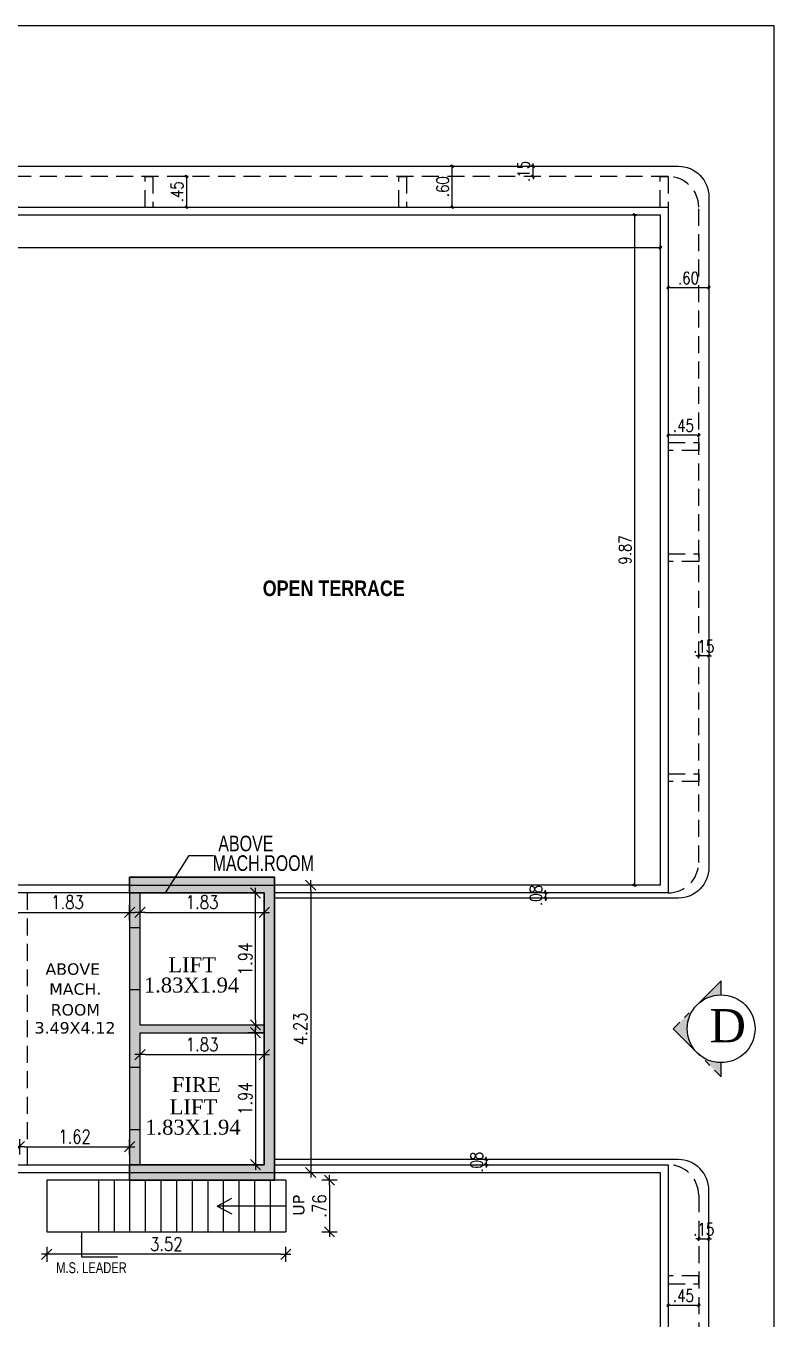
# Model space of a CAD drawing. Header units: inches. Extents: x 14235 to 14499, y 0 to 2549.
# Drawn here: x 14375.64 to 14386.65, y 2362.58 to 2381.62 of the extents above; entities that cross this region are included whole.
import ezdxf
from ezdxf.enums import TextEntityAlignment as Align

# ---------------------------------------------------------------- set-up
doc = ezdxf.new("R2010")
doc.units = ezdxf.units.IN
doc.header["$LTSCALE"] = 0.25
doc.header["$MEASUREMENT"] = 0
doc.header["$PDMODE"] = 35
for name, pattern in [('CENTER2', [1.125, 0.75, -0.125, 0.125, -0.125]), ('DASHEDX2', [1.5, 1, -0.5]), ('HIDDEN', [0.375, 0.25, -0.125])]:
    doc.linetypes.add(name, pattern=pattern)
for name, color, linetype in [('dim-details', 7, 'Continuous'), ('dimension', 7, 'Continuous'), ('edges', 1, 'Continuous'), ('proj-internal', 1, 'DASHEDX2'), ('ROOM TEXT', 7, 'Continuous'), ('SECLINE', 7, 'HIDDEN'), ('steel', 251, 'Continuous'), ('text', 7, 'Continuous'), ('text-large', 7, 'Continuous'), ('wall', 7, 'Continuous'), ('wall hatch', 7, 'Continuous'), ('walls', 7, 'Continuous'), ('WORKING DIM', 7, 'Continuous')]:
    doc.layers.add(name, color=color, linetype=linetype)
doc.layers.add('P-COL', color=7, linetype='Continuous', lineweight=30)
doc.layers.add('P-COLHAT', color=8, linetype='Continuous', lineweight=25)
doc.styles.add('ARIAL', font='TIMES_0.TTF')
doc.styles.add('ARL', font='swisscl_0.ttf')
doc.styles.add('romans', font='romans.shx', dxfattribs={"width": 0.8})
doc.styles.add('verdana', font='VERDANA_0.TTF')
doc.styles.add('XFD', font='ARIALNB_0.TTF')
doc.dimstyles.new('121', dxfattribs={"dimscale": 0.1, "dimtxt": 1.8, "dimasz": 0.2, "dimexe": 0.03125, "dimexo": 0.25, "dimgap": 0.5, "dimtad": 1, "dimzin": 4, "dimdsep": 46, "dimtxsty": 'romans', "dimblk1": 'MINITICK', "dimblk2": 'MINITICK', "dimsah": 1, "dimcen": 1, "dimse1": 1, "dimse2": 1, "dimclrd": 252, "dimclre": 256, "dimclrt": 7, "dimadec": 3, "dimazin": 0, "dimtfac": 0.8, "dimtix": 1, "dimtmove": 2, "dimatfit": 3, "dimfxl": 0, "dimtolj": 1, "dimtzin": 3, "dimarcsym": 0})
doc.dimstyles.new('minitick-100', dxfattribs={"dimscale": 0.1, "dimtxt": 2, "dimasz": 0.75, "dimexe": 0.03125, "dimexo": 0.25, "dimgap": 0.5, "dimtad": 1, "dimzin": 4, "dimdsep": 46, "dimtxsty": 'romans', "dimblk1": 'MINITICK', "dimblk2": 'MINITICK', "dimsah": 1, "dimcen": 1, "dimse1": 1, "dimse2": 1, "dimclrd": 252, "dimclre": 256, "dimclrt": 256, "dimadec": 3, "dimazin": 0, "dimtfac": 0.8, "dimtix": 1, "dimtmove": 2, "dimatfit": 3, "dimfxl": 0, "dimtolj": 1, "dimtzin": 3, "dimarcsym": 0})

# ---------------------------------------------------------------- blocks, each defined once
blk = doc.blocks.new('MINITICK')
at = {"color": 7}
for p, q in [((1, 1), (-1, -1)), ((-1, 0), (1, 0)), ((0, -1.5), (0, 1.5))]:
    blk.add_line(p, q, dxfattribs=at)
blk = doc.blocks.new('*D15')
at = {"layer": 'Defpoints', "color": 0, "transparency": 16777216}
for p in [(14375.943, 2364.151), (14379.462, 2364.151), (14375.943, 2363.532)]:
    blk.add_point(p, dxfattribs=at)
at = {"layer": 'dim-details', "color": 252, "lineweight": -2, "transparency": 16777216}
blk.add_line((14379.387, 2363.532), (14376.018, 2363.532), dxfattribs=at)
at = {"layer": 'dim-details', "color": 252, "lineweight": -2, "transparency": 16777216, "xscale": 0.07500000000000001, "yscale": 0.07500000000000001, "zscale": 0.07500000000000001, "rotation": 180}
blk.add_blockref('MINITICK', (14375.943, 2363.532), dxfattribs=at)
at = {"layer": 'dim-details', "color": 252, "lineweight": -2, "transparency": 16777216, "xscale": 0.07500000000000001, "yscale": 0.07500000000000001, "zscale": 0.07500000000000001}
blk.add_blockref('MINITICK', (14379.462, 2363.532), dxfattribs=at)
at = {"layer": 'dim-details', "transparency": 16777216, "insert": (14377.703, 2363.682), "char_height": 0.2, "attachment_point": 5, "style": 'romans'}
blk.add_mtext('\\A1;3.52', dxfattribs=at)
blk = doc.blocks.new('*D17')
at = {"layer": 'Defpoints', "color": 0, "transparency": 16777216}
for p in [(14379.462, 2364.623), (14379.462, 2363.863), (14380.106, 2363.863)]:
    blk.add_point(p, dxfattribs=at)
at = {"layer": 'dim-details', "color": 252, "lineweight": -2, "transparency": 16777216}
blk.add_line((14380.106, 2364.548), (14380.106, 2363.938), dxfattribs=at)
at = {"layer": 'dim-details', "color": 252, "lineweight": -2, "transparency": 16777216, "xscale": 0.07500000000000001, "yscale": 0.07500000000000001, "zscale": 0.07500000000000001}
for p, rotation in [((14380.106, 2364.623), 90), ((14380.106, 2363.863), 270)]:
    blk.add_blockref('MINITICK', p, dxfattribs=dict(at, rotation=rotation))
at = {"layer": 'dim-details', "transparency": 16777216, "insert": (14379.956, 2364.243), "char_height": 0.2, "attachment_point": 5, "rotation": 90, "style": 'romans'}
blk.add_mtext('\\A1;.76', dxfattribs=at)
blk = doc.blocks.new('*D18')
at = {"layer": 'Defpoints', "color": 0, "transparency": 16777216}
for p in [(14378.967, 2368.968), (14378.967, 2364.737), (14379.828, 2364.737)]:
    blk.add_point(p, dxfattribs=at)
at = {"layer": 'dim-details', "color": 252, "lineweight": -2, "transparency": 16777216}
blk.add_line((14379.828, 2368.893), (14379.828, 2364.812), dxfattribs=at)
at = {"layer": 'dim-details', "color": 252, "lineweight": -2, "transparency": 16777216, "xscale": 0.07500000000000001, "yscale": 0.07500000000000001, "zscale": 0.07500000000000001}
for p, rotation in [((14379.828, 2368.968), 90), ((14379.828, 2364.737), 270)]:
    blk.add_blockref('MINITICK', p, dxfattribs=dict(at, rotation=rotation))
at = {"layer": 'dim-details', "transparency": 16777216, "insert": (14379.678, 2366.853), "char_height": 0.2, "attachment_point": 5, "rotation": 90, "style": 'romans'}
blk.add_mtext('\\A1;4.23', dxfattribs=at)
blk = doc.blocks.new('*D35')
at = {"layer": 'Defpoints', "color": 0, "transparency": 16777216}
for p in [(14385.09, 2375.595), (14385.09, 2375.484), (14385.54, 2375.484)]:
    blk.add_point(p, dxfattribs=at)
at = {"layer": 'WORKING DIM', "color": 252, "lineweight": -2, "transparency": 16777216}
blk.add_line((14385.52, 2375.595), (14385.11, 2375.595), dxfattribs=at)
at = {"layer": 'WORKING DIM', "color": 252, "lineweight": -2, "transparency": 16777216, "xscale": 0.02, "yscale": 0.02, "zscale": 0.02, "rotation": 180}
blk.add_blockref('MINITICK', (14385.09, 2375.595), dxfattribs=at)
at = {"layer": 'WORKING DIM', "color": 252, "lineweight": -2, "transparency": 16777216, "xscale": 0.02, "yscale": 0.02, "zscale": 0.02}
blk.add_blockref('MINITICK', (14385.54, 2375.595), dxfattribs=at)
at = {"layer": 'WORKING DIM', "color": 7, "transparency": 16777216, "insert": (14385.315, 2375.735), "char_height": 0.18, "attachment_point": 5, "style": 'romans'}
blk.add_mtext('\\A1;.45', dxfattribs=at)
blk = doc.blocks.new('*D36')
at = {"layer": 'Defpoints', "color": 0, "transparency": 16777216}
for p in [(14377.506, 2379.402), (14377.506, 2378.952), (14377.999, 2378.952)]:
    blk.add_point(p, dxfattribs=at)
at = {"layer": 'WORKING DIM', "color": 252, "lineweight": -2, "transparency": 16777216}
blk.add_line((14377.999, 2379.382), (14377.999, 2378.972), dxfattribs=at)
at = {"layer": 'WORKING DIM', "color": 252, "lineweight": -2, "transparency": 16777216, "xscale": 0.02, "yscale": 0.02, "zscale": 0.02}
for p, rotation in [((14377.999, 2379.402), 90), ((14377.999, 2378.952), 270)]:
    blk.add_blockref('MINITICK', p, dxfattribs=dict(at, rotation=rotation))
at = {"layer": 'WORKING DIM', "color": 7, "transparency": 16777216, "insert": (14377.859, 2379.177), "char_height": 0.18, "attachment_point": 5, "rotation": 90, "style": 'romans'}
blk.add_mtext('\\A1;.45', dxfattribs=at)
blk = doc.blocks.new('*D38')
at = {"layer": 'Defpoints', "color": 0, "transparency": 16777216}
for p in [(14385.09, 2363.099), (14385.54, 2363.099), (14385.54, 2362.783)]:
    blk.add_point(p, dxfattribs=at)
at = {"layer": 'WORKING DIM', "color": 252, "lineweight": -2, "transparency": 16777216}
blk.add_line((14385.11, 2362.783), (14385.52, 2362.783), dxfattribs=at)
at = {"layer": 'WORKING DIM', "color": 252, "lineweight": -2, "transparency": 16777216, "xscale": 0.02, "yscale": 0.02, "zscale": 0.02, "rotation": 180}
blk.add_blockref('MINITICK', (14385.09, 2362.783), dxfattribs=at)
at = {"layer": 'WORKING DIM', "color": 252, "lineweight": -2, "transparency": 16777216, "xscale": 0.02, "yscale": 0.02, "zscale": 0.02}
blk.add_blockref('MINITICK', (14385.54, 2362.783), dxfattribs=at)
at = {"layer": 'WORKING DIM', "color": 7, "transparency": 16777216, "insert": (14385.315, 2362.923), "char_height": 0.18, "attachment_point": 5, "style": 'romans'}
blk.add_mtext('\\A1;.45', dxfattribs=at)
blk = doc.blocks.new('*D58')
at = {"layer": 'Defpoints', "color": 0, "ltscale": 10, "transparency": 16777216}
for p in [(14375.332, 2368.853), (14377.163, 2368.853), (14377.163, 2368.567)]:
    blk.add_point(p, dxfattribs=at)
at = {"layer": 'dimension', "color": 252, "lineweight": -2, "ltscale": 10, "transparency": 16777216}
blk.add_line((14375.407, 2368.567), (14377.088, 2368.567), dxfattribs=at)
at = {"layer": 'dimension', "color": 252, "lineweight": -2, "ltscale": 10, "transparency": 16777216, "xscale": 0.07500000000000001, "yscale": 0.07500000000000001, "zscale": 0.07500000000000001, "rotation": 180}
blk.add_blockref('MINITICK', (14375.332, 2368.567), dxfattribs=at)
at = {"layer": 'dimension', "color": 252, "lineweight": -2, "ltscale": 10, "transparency": 16777216, "xscale": 0.07500000000000001, "yscale": 0.07500000000000001, "zscale": 0.07500000000000001}
blk.add_blockref('MINITICK', (14377.163, 2368.567), dxfattribs=at)
at = {"layer": 'dimension', "ltscale": 10, "transparency": 16777216, "insert": (14376.248, 2368.717), "char_height": 0.2, "attachment_point": 5, "style": 'romans'}
blk.add_mtext('\\A1;1.83', dxfattribs=at)
blk = doc.blocks.new('*D62')
at = {"layer": 'Defpoints', "color": 0, "ltscale": 10, "transparency": 16777216}
for p in [(14375.541, 2365.293), (14377.163, 2365.293), (14377.163, 2365.116)]:
    blk.add_point(p, dxfattribs=at)
at = {"layer": 'dimension', "color": 252, "lineweight": -2, "ltscale": 10, "transparency": 16777216}
blk.add_line((14375.616, 2365.116), (14377.088, 2365.116), dxfattribs=at)
at = {"layer": 'dimension', "color": 252, "lineweight": -2, "ltscale": 10, "transparency": 16777216, "xscale": 0.07500000000000001, "yscale": 0.07500000000000001, "zscale": 0.07500000000000001, "rotation": 180}
blk.add_blockref('MINITICK', (14375.541, 2365.116), dxfattribs=at)
at = {"layer": 'dimension', "color": 252, "lineweight": -2, "ltscale": 10, "transparency": 16777216, "xscale": 0.07500000000000001, "yscale": 0.07500000000000001, "zscale": 0.07500000000000001}
blk.add_blockref('MINITICK', (14377.163, 2365.116), dxfattribs=at)
at = {"layer": 'dimension', "ltscale": 10, "transparency": 16777216, "insert": (14376.352, 2365.266), "char_height": 0.2, "attachment_point": 5, "style": 'romans'}
blk.add_mtext('\\A1;1.62', dxfattribs=at)
blk = doc.blocks.new('*D63')
at = {"layer": 'Defpoints', "color": 0, "ltscale": 10, "transparency": 16777216}
for p in [(14379.145, 2368.567), (14377.315, 2368.321), (14379.145, 2368.321)]:
    blk.add_point(p, dxfattribs=at)
at = {"layer": 'dimension', "color": 252, "lineweight": -2, "ltscale": 10, "transparency": 16777216}
blk.add_line((14377.39, 2368.567), (14379.07, 2368.567), dxfattribs=at)
at = {"layer": 'dimension', "color": 252, "lineweight": -2, "ltscale": 10, "transparency": 16777216, "xscale": 0.07500000000000001, "yscale": 0.07500000000000001, "zscale": 0.07500000000000001, "rotation": 180}
blk.add_blockref('MINITICK', (14377.315, 2368.567), dxfattribs=at)
at = {"layer": 'dimension', "color": 252, "lineweight": -2, "ltscale": 10, "transparency": 16777216, "xscale": 0.07500000000000001, "yscale": 0.07500000000000001, "zscale": 0.07500000000000001}
blk.add_blockref('MINITICK', (14379.145, 2368.567), dxfattribs=at)
at = {"layer": 'dimension', "ltscale": 10, "transparency": 16777216, "insert": (14378.23, 2368.717), "char_height": 0.2, "attachment_point": 5, "style": 'romans'}
blk.add_mtext('\\A1;1.83', dxfattribs=at)
blk = doc.blocks.new('*D64')
at = {"layer": 'Defpoints', "color": 0, "ltscale": 10, "transparency": 16777216}
for p in [(14378.449, 2368.853), (14379.015, 2368.853), (14378.449, 2366.91)]:
    blk.add_point(p, dxfattribs=at)
at = {"layer": 'dimension', "color": 252, "lineweight": -2, "ltscale": 10, "transparency": 16777216}
blk.add_line((14379.015, 2366.985), (14379.015, 2368.778), dxfattribs=at)
at = {"layer": 'dimension', "color": 252, "lineweight": -2, "ltscale": 10, "transparency": 16777216, "xscale": 0.07500000000000001, "yscale": 0.07500000000000001, "zscale": 0.07500000000000001}
for p, rotation in [((14379.015, 2368.853), 90), ((14379.015, 2366.91), 270)]:
    blk.add_blockref('MINITICK', p, dxfattribs=dict(at, rotation=rotation))
at = {"layer": 'dimension', "ltscale": 10, "transparency": 16777216, "insert": (14378.865, 2367.882), "char_height": 0.2, "attachment_point": 5, "rotation": 90, "style": 'romans'}
blk.add_mtext('\\A1;1.94', dxfattribs=at)
blk = doc.blocks.new('*D65')
at = {"layer": 'Defpoints', "color": 0, "ltscale": 10, "transparency": 16777216}
for p in [(14378.842, 2366.795), (14378.842, 2364.852), (14379.015, 2364.852)]:
    blk.add_point(p, dxfattribs=at)
at = {"layer": 'dimension', "color": 252, "lineweight": -2, "ltscale": 10, "transparency": 16777216}
blk.add_line((14379.015, 2366.72), (14379.015, 2364.927), dxfattribs=at)
at = {"layer": 'dimension', "color": 252, "lineweight": -2, "ltscale": 10, "transparency": 16777216, "xscale": 0.07500000000000001, "yscale": 0.07500000000000001, "zscale": 0.07500000000000001}
for p, rotation in [((14379.015, 2366.795), 90), ((14379.015, 2364.852), 270)]:
    blk.add_blockref('MINITICK', p, dxfattribs=dict(at, rotation=rotation))
at = {"layer": 'dimension', "ltscale": 10, "transparency": 16777216, "insert": (14378.865, 2365.824), "char_height": 0.2, "attachment_point": 5, "rotation": 90, "style": 'romans'}
blk.add_mtext('\\A1;1.94', dxfattribs=at)
blk = doc.blocks.new('*D66')
at = {"layer": 'Defpoints', "color": 0, "ltscale": 10, "transparency": 16777216}
for p in [(14379.145, 2366.472), (14377.315, 2365.824), (14379.145, 2365.824)]:
    blk.add_point(p, dxfattribs=at)
at = {"layer": 'dimension', "color": 252, "lineweight": -2, "ltscale": 10, "transparency": 16777216}
blk.add_line((14377.39, 2366.472), (14379.07, 2366.472), dxfattribs=at)
at = {"layer": 'dimension', "color": 252, "lineweight": -2, "ltscale": 10, "transparency": 16777216, "xscale": 0.07500000000000001, "yscale": 0.07500000000000001, "zscale": 0.07500000000000001, "rotation": 180}
blk.add_blockref('MINITICK', (14377.315, 2366.472), dxfattribs=at)
at = {"layer": 'dimension', "color": 252, "lineweight": -2, "ltscale": 10, "transparency": 16777216, "xscale": 0.07500000000000001, "yscale": 0.07500000000000001, "zscale": 0.07500000000000001}
blk.add_blockref('MINITICK', (14379.145, 2366.472), dxfattribs=at)
at = {"layer": 'dimension', "ltscale": 10, "transparency": 16777216, "insert": (14378.23, 2366.622), "char_height": 0.2, "attachment_point": 5, "style": 'romans'}
blk.add_mtext('\\A1;1.83', dxfattribs=at)
blk = doc.blocks.new('*D73')
at = {"layer": 'Defpoints', "color": 0, "transparency": 16777216}
for p in [(14363.367, 2378.838), (14384.975, 2378.838), (14384.975, 2378.355)]:
    blk.add_point(p, dxfattribs=at)
at = {"layer": 'WORKING DIM', "color": 252, "lineweight": -2, "transparency": 16777216}
blk.add_line((14363.387, 2378.355), (14384.955, 2378.355), dxfattribs=at)
at = {"layer": 'WORKING DIM', "color": 252, "lineweight": -2, "transparency": 16777216, "xscale": 0.02, "yscale": 0.02, "zscale": 0.02, "rotation": 180}
blk.add_blockref('MINITICK', (14363.367, 2378.355), dxfattribs=at)
at = {"layer": 'WORKING DIM', "color": 252, "lineweight": -2, "transparency": 16777216, "xscale": 0.02, "yscale": 0.02, "zscale": 0.02}
blk.add_blockref('MINITICK', (14384.975, 2378.355), dxfattribs=at)
at = {"layer": 'WORKING DIM', "color": 7, "transparency": 16777216, "insert": (14374.171, 2378.495), "char_height": 0.18, "attachment_point": 5, "style": 'romans'}
blk.add_mtext('\\A1;21.61', dxfattribs=at)
blk = doc.blocks.new('*D77')
at = {"layer": 'Defpoints', "color": 0, "transparency": 16777216}
for p in [(14383.9, 2378.838), (14383.9, 2368.968), (14384.597, 2368.968)]:
    blk.add_point(p, dxfattribs=at)
at = {"layer": 'WORKING DIM', "color": 252, "lineweight": -2, "transparency": 16777216}
blk.add_line((14384.597, 2378.818), (14384.597, 2368.988), dxfattribs=at)
at = {"layer": 'WORKING DIM', "color": 252, "lineweight": -2, "transparency": 16777216, "xscale": 0.02, "yscale": 0.02, "zscale": 0.02}
for p, rotation in [((14384.597, 2378.838), 90), ((14384.597, 2368.968), 270)]:
    blk.add_blockref('MINITICK', p, dxfattribs=dict(at, rotation=rotation))
at = {"layer": 'WORKING DIM', "color": 7, "transparency": 16777216, "insert": (14384.457, 2373.903), "char_height": 0.18, "attachment_point": 5, "rotation": 90, "style": 'romans'}
blk.add_mtext('\\A1;9.87', dxfattribs=at)
blk = doc.blocks.new('*D1420')
at = {"layer": 'Defpoints', "color": 0, "transparency": 16777216}
for p in [(14381.785, 2364.927), (14381.785, 2364.852), (14382.411, 2364.852)]:
    blk.add_point(p, dxfattribs=at)
at = {"layer": 'WORKING DIM', "color": 252, "lineweight": -2, "transparency": 16777216}
for p, q in [((14382.411, 2364.947), (14382.411, 2364.967)), ((14382.411, 2364.927), (14382.411, 2364.852)), ((14382.411, 2364.832), (14382.411, 2364.812))]:
    blk.add_line(p, q, dxfattribs=at)
at = {"layer": 'WORKING DIM', "color": 252, "lineweight": -2, "transparency": 16777216, "xscale": 0.02, "yscale": 0.02, "zscale": 0.02}
for p, rotation in [((14382.411, 2364.927), 270), ((14382.411, 2364.852), 90)]:
    blk.add_blockref('MINITICK', p, dxfattribs=dict(at, rotation=rotation))
at = {"layer": 'WORKING DIM', "color": 7, "transparency": 16777216, "insert": (14382.271, 2364.889), "char_height": 0.18, "attachment_point": 5, "rotation": 90, "style": 'romans'}
blk.add_mtext('\\A1;.08', dxfattribs=at)
blk = doc.blocks.new('*D1431')
at = {"layer": 'Defpoints', "color": 0, "transparency": 16777216}
for p in [(14385.54, 2363.902), (14385.69, 2363.902), (14385.69, 2363.761)]:
    blk.add_point(p, dxfattribs=at)
at = {"layer": 'WORKING DIM', "color": 252, "lineweight": -2, "transparency": 16777216}
for p, q in [((14385.52, 2363.761), (14385.5, 2363.761)), ((14385.54, 2363.761), (14385.69, 2363.761)), ((14385.71, 2363.761), (14385.73, 2363.761))]:
    blk.add_line(p, q, dxfattribs=at)
at = {"layer": 'WORKING DIM', "color": 252, "lineweight": -2, "transparency": 16777216, "xscale": 0.02, "yscale": 0.02, "zscale": 0.02}
blk.add_blockref('MINITICK', (14385.54, 2363.761), dxfattribs=at)
at = {"layer": 'WORKING DIM', "color": 252, "lineweight": -2, "transparency": 16777216, "xscale": 0.02, "yscale": 0.02, "zscale": 0.02, "rotation": 180}
blk.add_blockref('MINITICK', (14385.69, 2363.761), dxfattribs=at)
at = {"layer": 'WORKING DIM', "color": 7, "transparency": 16777216, "insert": (14385.615, 2363.901), "char_height": 0.18, "attachment_point": 5, "style": 'romans'}
blk.add_mtext('\\A1;.15', dxfattribs=at)
blk = doc.blocks.new('*D1438')
at = {"layer": 'Defpoints', "color": 0, "transparency": 16777216}
for p in [(14382.824, 2379.552), (14382.824, 2379.402), (14383.101, 2379.552)]:
    blk.add_point(p, dxfattribs=at)
at = {"layer": 'WORKING DIM', "color": 252, "lineweight": -2, "transparency": 16777216}
for p, q in [((14383.101, 2379.572), (14383.101, 2379.592)), ((14383.101, 2379.402), (14383.101, 2379.552)), ((14383.101, 2379.382), (14383.101, 2379.362))]:
    blk.add_line(p, q, dxfattribs=at)
at = {"layer": 'WORKING DIM', "color": 252, "lineweight": -2, "transparency": 16777216, "xscale": 0.02, "yscale": 0.02, "zscale": 0.02}
for p, rotation in [((14383.101, 2379.552), 270), ((14383.101, 2379.402), 90)]:
    blk.add_blockref('MINITICK', p, dxfattribs=dict(at, rotation=rotation))
at = {"layer": 'WORKING DIM', "color": 7, "transparency": 16777216, "insert": (14382.961, 2379.477), "char_height": 0.18, "attachment_point": 5, "rotation": 90, "style": 'romans'}
blk.add_mtext('\\A1;.15', dxfattribs=at)
blk = doc.blocks.new('*D1440')
at = {"layer": 'Defpoints', "color": 0, "transparency": 16777216}
for p in [(14381.682, 2379.552), (14381.91, 2379.552), (14381.682, 2378.952)]:
    blk.add_point(p, dxfattribs=at)
at = {"layer": 'WORKING DIM', "color": 252, "lineweight": -2, "transparency": 16777216}
blk.add_line((14381.91, 2378.972), (14381.91, 2379.532), dxfattribs=at)
at = {"layer": 'WORKING DIM', "color": 252, "lineweight": -2, "transparency": 16777216, "xscale": 0.02, "yscale": 0.02, "zscale": 0.02}
for p, rotation in [((14381.91, 2379.552), 90), ((14381.91, 2378.952), 270)]:
    blk.add_blockref('MINITICK', p, dxfattribs=dict(at, rotation=rotation))
at = {"layer": 'WORKING DIM', "color": 7, "transparency": 16777216, "insert": (14381.77, 2379.252), "char_height": 0.18, "attachment_point": 5, "rotation": 90, "style": 'romans'}
blk.add_mtext('\\A1;.60', dxfattribs=at)
blk = doc.blocks.new('*D1441')
at = {"layer": 'Defpoints', "color": 0, "transparency": 16777216}
for p in [(14385.09, 2378.161), (14385.69, 2378.161), (14385.69, 2377.766)]:
    blk.add_point(p, dxfattribs=at)
at = {"layer": 'WORKING DIM', "color": 252, "lineweight": -2, "transparency": 16777216}
blk.add_line((14385.11, 2377.766), (14385.67, 2377.766), dxfattribs=at)
at = {"layer": 'WORKING DIM', "color": 252, "lineweight": -2, "transparency": 16777216, "xscale": 0.02, "yscale": 0.02, "zscale": 0.02, "rotation": 180}
blk.add_blockref('MINITICK', (14385.09, 2377.766), dxfattribs=at)
at = {"layer": 'WORKING DIM', "color": 252, "lineweight": -2, "transparency": 16777216, "xscale": 0.02, "yscale": 0.02, "zscale": 0.02}
blk.add_blockref('MINITICK', (14385.69, 2377.766), dxfattribs=at)
at = {"layer": 'WORKING DIM', "color": 7, "transparency": 16777216, "insert": (14385.39, 2377.906), "char_height": 0.18, "attachment_point": 5, "style": 'romans'}
blk.add_mtext('\\A1;.60', dxfattribs=at)
blk = doc.blocks.new('*D1442')
at = {"layer": 'Defpoints', "color": 0, "transparency": 16777216}
for p in [(14385.54, 2372.742), (14385.69, 2372.742), (14385.54, 2372.343)]:
    blk.add_point(p, dxfattribs=at)
at = {"layer": 'WORKING DIM', "color": 252, "lineweight": -2, "transparency": 16777216}
for p, q in [((14385.52, 2372.343), (14385.5, 2372.343)), ((14385.69, 2372.343), (14385.54, 2372.343)), ((14385.71, 2372.343), (14385.73, 2372.343))]:
    blk.add_line(p, q, dxfattribs=at)
at = {"layer": 'WORKING DIM', "color": 252, "lineweight": -2, "transparency": 16777216, "xscale": 0.02, "yscale": 0.02, "zscale": 0.02}
blk.add_blockref('MINITICK', (14385.54, 2372.343), dxfattribs=at)
at = {"layer": 'WORKING DIM', "color": 252, "lineweight": -2, "transparency": 16777216, "xscale": 0.02, "yscale": 0.02, "zscale": 0.02, "rotation": 180}
blk.add_blockref('MINITICK', (14385.69, 2372.343), dxfattribs=at)
at = {"layer": 'WORKING DIM', "color": 7, "transparency": 16777216, "insert": (14385.615, 2372.483), "char_height": 0.18, "attachment_point": 5, "style": 'romans'}
blk.add_mtext('\\A1;.15', dxfattribs=at)
blk = doc.blocks.new('*D1444')
at = {"layer": 'Defpoints', "color": 0, "transparency": 16777216}
for p in [(14383.146, 2368.853), (14383.146, 2368.778), (14383.283, 2368.778)]:
    blk.add_point(p, dxfattribs=at)
at = {"layer": 'WORKING DIM', "color": 252, "lineweight": -2, "transparency": 16777216}
for p, q in [((14383.283, 2368.873), (14383.283, 2368.893)), ((14383.283, 2368.853), (14383.283, 2368.778)), ((14383.283, 2368.758), (14383.283, 2368.738))]:
    blk.add_line(p, q, dxfattribs=at)
at = {"layer": 'WORKING DIM', "color": 252, "lineweight": -2, "transparency": 16777216, "xscale": 0.02, "yscale": 0.02, "zscale": 0.02}
for p, rotation in [((14383.283, 2368.853), 270), ((14383.283, 2368.778), 90)]:
    blk.add_blockref('MINITICK', p, dxfattribs=dict(at, rotation=rotation))
at = {"layer": 'WORKING DIM', "color": 7, "transparency": 16777216, "insert": (14383.143, 2368.816), "char_height": 0.18, "attachment_point": 5, "rotation": 90, "style": 'romans'}
blk.add_mtext('\\A1;.08', dxfattribs=at)

msp = doc.modelspace()

# ---------------------------------------------------------------- hatches: boundary and pattern name
at = {"layer": 'P-COLHAT', "ltscale": 10}
msp.add_hatch(color=256, dxfattribs=at).paths.add_polyline_path([(14377.163, 2364.852), (14379.145, 2364.852), (14379.145, 2368.853), (14377.163, 2368.853), (14377.163, 2369.083), (14379.297, 2369.083), (14379.297, 2364.622), (14377.163, 2364.622)])
at = {"layer": 'SECLINE'}
h = msp.add_hatch(color=254, dxfattribs=at)
h.paths.add_polyline_path([(14385.87, 2367.558), (14385.517, 2367.205, -0.198912), (14385.87, 2367.351)])
h.paths.add_polyline_path([(14385.517, 2367.205), (14385.165, 2366.853), (14385.517, 2366.5, -0.198912), (14385.371, 2366.853, -0.198912)])
h.paths.add_polyline_path([(14385.87, 2366.354, -0.198912), (14385.517, 2366.5), (14385.87, 2366.147)])
at = {"layer": 'wall hatch'}
h = msp.add_hatch(color=8, dxfattribs=at)
h.dxf.hatch_style = 1
h.paths.add_polyline_path([(14377.315, 2368.853), (14377.163, 2368.853), (14377.163, 2367.424), (14377.315, 2367.424)], flags=17)
h.paths.add_polyline_path([(14377.315, 2367.424), (14377.163, 2367.424), (14377.163, 2365.366), (14377.315, 2365.366), (14377.315, 2366.795), (14379.145, 2366.795), (14379.145, 2364.852), (14379.297, 2364.852), (14379.297, 2368.853), (14379.145, 2368.853), (14379.145, 2366.91), (14377.315, 2366.91)])
h.paths.add_polyline_path([(14377.315, 2365.366), (14377.163, 2365.366), (14377.163, 2364.852), (14377.315, 2364.852)], flags=17)

# ---------------------------------------------------------------- linework, layer by layer
at = {"layer": 'edges', "color": 30, "linetype": 'DASHEDX2'}
for p, q in [((14385.09, 2379.402), (14363.253, 2379.402)), ((14385.54, 2369.303), (14385.54, 2378.952)), ((14385.54, 2364.402), (14385.54, 2353.457))]:
    msp.add_line(p, q, dxfattribs=at)
at = {"layer": 'edges', "ltscale": 0.4}
for points in [[(14367.699, 2368.778), (14363.103, 2368.778, -0.414214), (14362.653, 2369.228), (14362.653, 2379.102, -0.414214), (14363.103, 2379.552), (14385.24, 2379.552, -0.414214), (14385.69, 2379.102), (14385.69, 2369.228, -0.414214), (14385.24, 2368.778), (14379.297, 2368.778)], [(14367.699, 2364.927), (14363.103, 2364.927, 0.414214), (14362.653, 2364.477), (14362.653, 2353.307, 0.414214), (14363.103, 2352.857), (14385.24, 2352.857, 0.414214), (14385.69, 2353.307), (14385.69, 2364.477, 0.414214), (14385.24, 2364.927), (14379.297, 2364.927)]]:
    msp.add_lwpolyline(points, format="xyb", dxfattribs=at)
at = {"layer": 'edges', "color": 30, "linetype": 'DASHEDX2'}
for points in [[(14377.392, 2378.952), (14377.392, 2379.402), (14377.506, 2379.402), (14377.506, 2378.952)], [(14381.126, 2378.952), (14381.126, 2379.402), (14381.241, 2379.402), (14381.241, 2378.952)], [(14384.975, 2378.952), (14384.975, 2379.402), (14385.09, 2379.402), (14385.09, 2378.952)], [(14385.09, 2375.484), (14385.54, 2375.484), (14385.54, 2375.37), (14385.09, 2375.37)], [(14385.09, 2373.846), (14385.54, 2373.846), (14385.54, 2373.731), (14385.09, 2373.731)], [(14385.09, 2370.606), (14385.54, 2370.606), (14385.54, 2370.492), (14385.09, 2370.492)], [(14385.09, 2363.099), (14385.54, 2363.099), (14385.54, 2363.213), (14385.09, 2363.213)]]:
    msp.add_lwpolyline(points, dxfattribs=at)
for centre, start, end in [((14385.09, 2378.952), 0, 90), ((14385.09, 2369.303), 270, 360), ((14385.09, 2364.402), 0, 90)]:
    msp.add_arc(centre, 0.45, start, end, dxfattribs=at)
at = {"layer": 'P-COL', "ltscale": 10}
msp.add_lwpolyline([(14377.163, 2364.852), (14379.145, 2364.852), (14379.145, 2368.853), (14377.163, 2368.853), (14377.163, 2369.083), (14379.297, 2369.083), (14379.297, 2364.622), (14377.163, 2364.622)], close=True, dxfattribs=at)
at = {"layer": 'proj-internal'}
msp.add_line((14375.655, 2368.853), (14375.655, 2364.852), dxfattribs=at)
at = {"layer": 'SECLINE', "linetype": 'CENTER2', "ltscale": 3}
msp.add_lwpolyline([(14385.87, 2367.351), (14385.87, 2367.558), (14385.165, 2366.853), (14385.87, 2366.147), (14385.87, 2366.354)], dxfattribs=at)
at = {"layer": 'SECLINE', "linetype": 'Continuous', "ltscale": 3}
msp.add_circle((14385.87, 2366.853), 0.499, dxfattribs=at)
at = {"layer": 'steel'}
for p, q in [((14379.462, 2364.623), (14375.943, 2364.623)), ((14375.943, 2364.623), (14375.943, 2363.863)), ((14376.703, 2364.623), (14376.703, 2363.863)), ((14376.933, 2364.623), (14376.933, 2363.863)), ((14377.163, 2364.623), (14377.163, 2363.863)), ((14377.393, 2364.623), (14377.393, 2363.863)), ((14377.623, 2364.623), (14377.623, 2363.863)), ((14377.853, 2364.623), (14377.853, 2363.863)), ((14378.083, 2364.623), (14378.083, 2363.863)), ((14378.312, 2364.623), (14378.312, 2363.863)), ((14378.542, 2364.623), (14378.542, 2363.863)), ((14378.772, 2364.623), (14378.772, 2363.863)), ((14379.002, 2364.623), (14379.002, 2363.863)), ((14379.232, 2364.623), (14379.232, 2363.863)), ((14379.462, 2364.623), (14379.462, 2363.863)), ((14375.943, 2363.863), (14379.462, 2363.863))]:
    msp.add_line(p, q, dxfattribs=at)
at = {"layer": 'steel', "ltscale": 4}
for p, q in [((14378.452, 2364.243), (14378.665, 2364.359)), ((14379.453, 2364.243), (14378.452, 2364.243)), ((14378.452, 2364.243), (14378.665, 2364.128))]:
    msp.add_line(p, q, dxfattribs=at)
at = {"layer": 'wall'}
for p, q in [((14363.253, 2378.952), (14385.09, 2378.952)), ((14363.367, 2378.838), (14384.975, 2378.838)), ((14377.392, 2378.952), (14377.392, 2378.952)), ((14377.506, 2378.838), (14377.506, 2378.838)), ((14384.975, 2378.838), (14384.975, 2368.968)), ((14385.09, 2378.952), (14385.09, 2368.853)), ((14384.975, 2368.968), (14379.297, 2368.968)), ((14385.09, 2368.853), (14379.297, 2368.853)), ((14377.315, 2366.91), (14379.145, 2366.91)), ((14377.315, 2366.795), (14379.145, 2366.795)), ((14379.297, 2364.852), (14385.09, 2364.852)), ((14379.297, 2364.737), (14384.975, 2364.737)), ((14384.975, 2364.737), (14384.975, 2353.571)), ((14385.09, 2364.852), (14385.09, 2353.457))]:
    msp.add_line(p, q, dxfattribs=at)
msp.add_lwpolyline([(14386.65, 2381.62), (14361.637, 2381.62), (14361.637, 2346.248), (14386.65, 2346.248)], close=True, dxfattribs=at)
at = {"layer": 'walls'}
for p, q in [((14377.163, 2368.968), (14375.332, 2368.968)), ((14377.163, 2368.968), (14377.163, 2364.737)), ((14377.163, 2368.968), (14379.297, 2368.968)), ((14379.297, 2368.968), (14379.297, 2364.737)), ((14377.163, 2368.853), (14375.332, 2368.853)), ((14377.315, 2368.853), (14377.315, 2366.91)), ((14377.315, 2368.853), (14379.145, 2368.853)), ((14379.145, 2368.853), (14379.145, 2366.91)), ((14377.315, 2368.339), (14377.163, 2368.339)), ((14377.315, 2367.424), (14377.163, 2367.424)), ((14377.315, 2366.795), (14377.315, 2364.852)), ((14379.145, 2366.795), (14379.145, 2364.852)), ((14377.315, 2366.281), (14377.163, 2366.281)), ((14377.315, 2365.366), (14377.163, 2365.366)), ((14375.332, 2364.852), (14377.163, 2364.852)), ((14375.332, 2364.737), (14377.163, 2364.737)), ((14377.163, 2364.737), (14379.297, 2364.737)), ((14377.315, 2364.852), (14379.145, 2364.852))]:
    msp.add_line(p, q, dxfattribs=at)

# ---------------------------------------------------------------- texts
at = {"layer": 'ROOM TEXT', "style": 'XFD'}
msp.add_text('OPEN TERRACE', height=0.22992, dxfattribs=at).set_placement((14380.168, 2373.224), align=Align.CENTER)
at = {"layer": 'SECLINE', "color": 7, "style": 'ARIAL'}
msp.add_text('D', height=0.49, rotation=0.0009, dxfattribs=at).set_placement((14385.701, 2366.653))
at = {"layer": 'text', "style": 'ARL'}
msp.add_text('M.S. LEADER ', height=0.15994, dxfattribs=at).set_placement((14376.624, 2363.255), align=Align.CENTER)
at = {"layer": 'text-large', "style": 'ARL'}
for s, p in [('ABOVE ', (14378.468, 2369.581)), ('MACH.ROOM', (14378.384, 2369.292))]:
    msp.add_text(s, height=0.2299, dxfattribs=at).set_placement(p, align=Align.MIDDLE_LEFT)
at = {"layer": 'text-large'}
for s, height, style, p in [('ABOVE ', 0.1688, 'verdana', (14376.363, 2367.732)), ('LIFT', 0.22, 'ARIAL', (14378.083, 2367.796)), ('1.83X1.94', 0.22, 'ARIAL', (14378.074, 2367.497)), ('MACH.', 0.1688, 'verdana', (14376.363, 2367.438)), ('ROOM', 0.1688, 'verdana', (14376.363, 2367.132)), ('3.49X4.12', 0.1688, 'verdana', (14376.359, 2366.867)), ('FIRE', 0.22, 'ARIAL', (14378.145, 2366.031)), ('LIFT', 0.22, 'ARIAL', (14378.102, 2365.703)), ('1.83X1.94', 0.22, 'ARIAL', (14378.094, 2365.404))]:
    msp.add_text(s, height=height, dxfattribs=dict(at, style=style)).set_placement(p, align=Align.MIDDLE_CENTER)
at = {"layer": 'text-large', "style": 'verdana'}
msp.add_text('UP', height=0.1688, rotation=90, dxfattribs=at).set_placement((14379.651, 2364.254), align=Align.MIDDLE_CENTER)

# ---------------------------------------------------------------- dimensions: what is measured, and where the dimension line sits
at = {"layer": 'dim-details'}
for base, p1, p2, angle, picture, middle in [((14379.828, 2364.737), (14378.967, 2368.968), (14378.967, 2364.737), 90, '*D18', (14379.678, 2366.853)), ((14380.106, 2363.863), (14379.462, 2364.623), (14379.462, 2363.863), 90, '*D17', (14379.956, 2364.243)), ((14375.943, 2363.532), (14379.462, 2364.151), (14375.943, 2364.151), 180, '*D15', (14377.703, 2363.682))]:
    dim = msp.add_linear_dim(base=base, p1=p1, p2=p2, angle=angle, dimstyle='minitick-100', override={"dimfxl": 0.18}, dxfattribs=at)
    dim.commit()
    dim.dimension.update_dxf_attribs({"geometry": picture, "text_midpoint": middle})
at = {"layer": 'dimension', "ltscale": 10}
for base, p1, p2, picture, middle in [((14379.015, 2368.853), (14378.449, 2366.91), (14378.449, 2368.853), '*D64', (14378.865, 2367.882)), ((14379.015, 2364.852), (14378.842, 2366.795), (14378.842, 2364.852), '*D65', (14378.865, 2365.824))]:
    dim = msp.add_linear_dim(base=base, p1=p1, p2=p2, angle=90, dimstyle='minitick-100', dxfattribs=at)
    dim.commit()
    dim.dimension.update_dxf_attribs({"geometry": picture, "text_midpoint": middle})
for base, p1, p2, picture, middle in [((14377.163, 2368.567), (14375.332, 2368.853), (14377.163, 2368.853), '*D58', (14376.248, 2368.717)), ((14379.145, 2368.567), (14377.315, 2368.321), (14379.145, 2368.321), '*D63', (14378.23, 2368.717)), ((14379.145, 2366.472), (14377.315, 2365.824), (14379.145, 2365.824), '*D66', (14378.23, 2366.622)), ((14377.163, 2365.116), (14375.541, 2365.293), (14377.163, 2365.293), '*D62', (14376.352, 2365.266))]:
    dim = msp.add_linear_dim(base=base, p1=p1, p2=p2, dimstyle='minitick-100', dxfattribs=at)
    dim.commit()
    dim.dimension.update_dxf_attribs({"geometry": picture, "text_midpoint": middle})
at = {"layer": 'WORKING DIM'}
for base, p1, p2, angle, picture, middle in [((14381.91, 2379.552), (14381.682, 2378.952), (14381.682, 2379.552), 90, '*D1440', (14381.77, 2379.252)), ((14383.101, 2379.552), (14382.824, 2379.402), (14382.824, 2379.552), 90, '*D1438', (14382.961, 2379.477)), ((14377.999, 2378.952), (14377.506, 2379.402), (14377.506, 2378.952), 90, '*D36', (14377.859, 2379.177)), ((14384.597, 2368.968), (14383.9, 2378.838), (14383.9, 2368.968), 90, '*D77', (14384.457, 2373.903)), ((14383.282648019, 2368.778328611), (14383.146191005, 2368.853328611), (14383.146191005, 2368.778328611), 90, '*D1444', (14383.142648019, 2368.815828611)), ((14382.411050863, 2364.851804222), (14381.785011922, 2364.926804222), (14381.785011922, 2364.851804222), 90, '*D1420', (14382.271050863, 2364.889304222)), ((14385.69, 2363.761), (14385.54, 2363.902), (14385.69, 2363.902), 180, '*D1431', (14385.615, 2363.901))]:
    dim = msp.add_linear_dim(base=base, p1=p1, p2=p2, angle=angle, dimstyle='121', override={"dimfxl": 0.18, "dimfxlon": 1}, dxfattribs=at)
    dim.commit()
    dim.dimension.update_dxf_attribs({"geometry": picture, "text_midpoint": middle})
for base, p1, p2, picture, middle in [((14384.975, 2378.355), (14363.367, 2378.838), (14384.975, 2378.838), '*D73', (14374.171, 2378.495)), ((14385.69, 2377.766), (14385.09, 2378.161), (14385.69, 2378.161), '*D1441', (14385.39, 2377.906)), ((14385.09, 2375.595), (14385.54, 2375.484), (14385.09, 2375.484), '*D35', (14385.315, 2375.735)), ((14385.54, 2372.343), (14385.69, 2372.742), (14385.54, 2372.742), '*D1442', (14385.615, 2372.483)), ((14385.54, 2362.783), (14385.09, 2363.099), (14385.54, 2363.099), '*D38', (14385.315, 2362.923))]:
    dim = msp.add_linear_dim(base=base, p1=p1, p2=p2, dimstyle='121', override={"dimfxl": 0.18, "dimfxlon": 1}, dxfattribs=at)
    dim.commit()
    dim.dimension.update_dxf_attribs({"geometry": picture, "text_midpoint": middle})

# ---------------------------------------------------------------- leaders
at = {"layer": 'wall', "ltscale": 10}
msp.add_leader([(14376.455, 2363.863), (14376.455, 2363.493), (14376.984, 2363.493)], dimstyle='minitick-100', override={"dimgap": 0.5, "dimtad": 0, "dimfxl": 0.1875}, dxfattribs=at)
at = {"layer": 'walls', "ltscale": 10}
msp.add_leader([(14377.689, 2368.853), (14378.037, 2369.406), (14378.4, 2369.406)], dimstyle='minitick-100', override={"dimgap": 0.5, "dimtad": 0, "dimfxl": 0.1}, dxfattribs=at)

doc.saveas('drawing.dxf')
